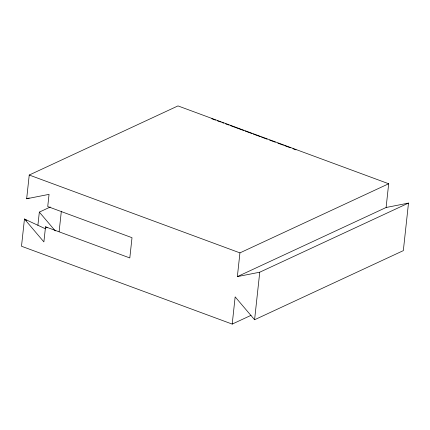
<?xml version="1.0" encoding="UTF-8"?>
<svg xmlns="http://www.w3.org/2000/svg" width="430" height="430" viewBox="0 0 430 430"><rect width="100%" height="100%" fill="white"/><g stroke="black" fill="none" stroke-linecap="round" stroke-linejoin="round"><path stroke-width="0.64" d="M251.023 315.346L232.2 324.091L21.5 246.245L24.456 219.02L43.887 241.902L45.526 226.803L129.806 257.946L132.01 237.693L47.73 206.55L49.052 194.355L26.66 198.767L29.235 175.031L177.982 105.909L388.682 183.755L386.108 207.496L237.36 276.614L239.935 252.878L388.682 183.755M37.904 225.239L39.334 212.108L50.283 207.018M59.12 231.689L61.345 211.216M232.2 324.091L235.156 296.872L254.587 319.753L403.335 250.631L408.5 203.084L386.108 207.496M254.587 319.753L259.752 272.206L408.5 203.084M26.66 198.767L29.229 197.988M237.36 276.614L259.752 272.206M211.78 118.739L215.554 120.131M217.44 120.83L220.585 121.991M221.842 122.459L223.729 123.152M225.616 123.851L228.765 125.012M230.023 125.479L243.858 130.591M245.116 131.053L252.034 133.612M253.291 134.074L260.209 136.632M261.467 137.095L267.132 139.191M269.648 140.121L275.308 142.212M277.823 143.142L283.483 145.232M284.741 145.695L290.4 147.786M292.916 148.715L296.06 149.876M29.235 175.031L239.935 252.878M45.521 228.83L24.456 219.02L26.665 220.386M45.526 226.803L47.182 227.83M39.334 212.108L55.309 230.921"/></g></svg>
